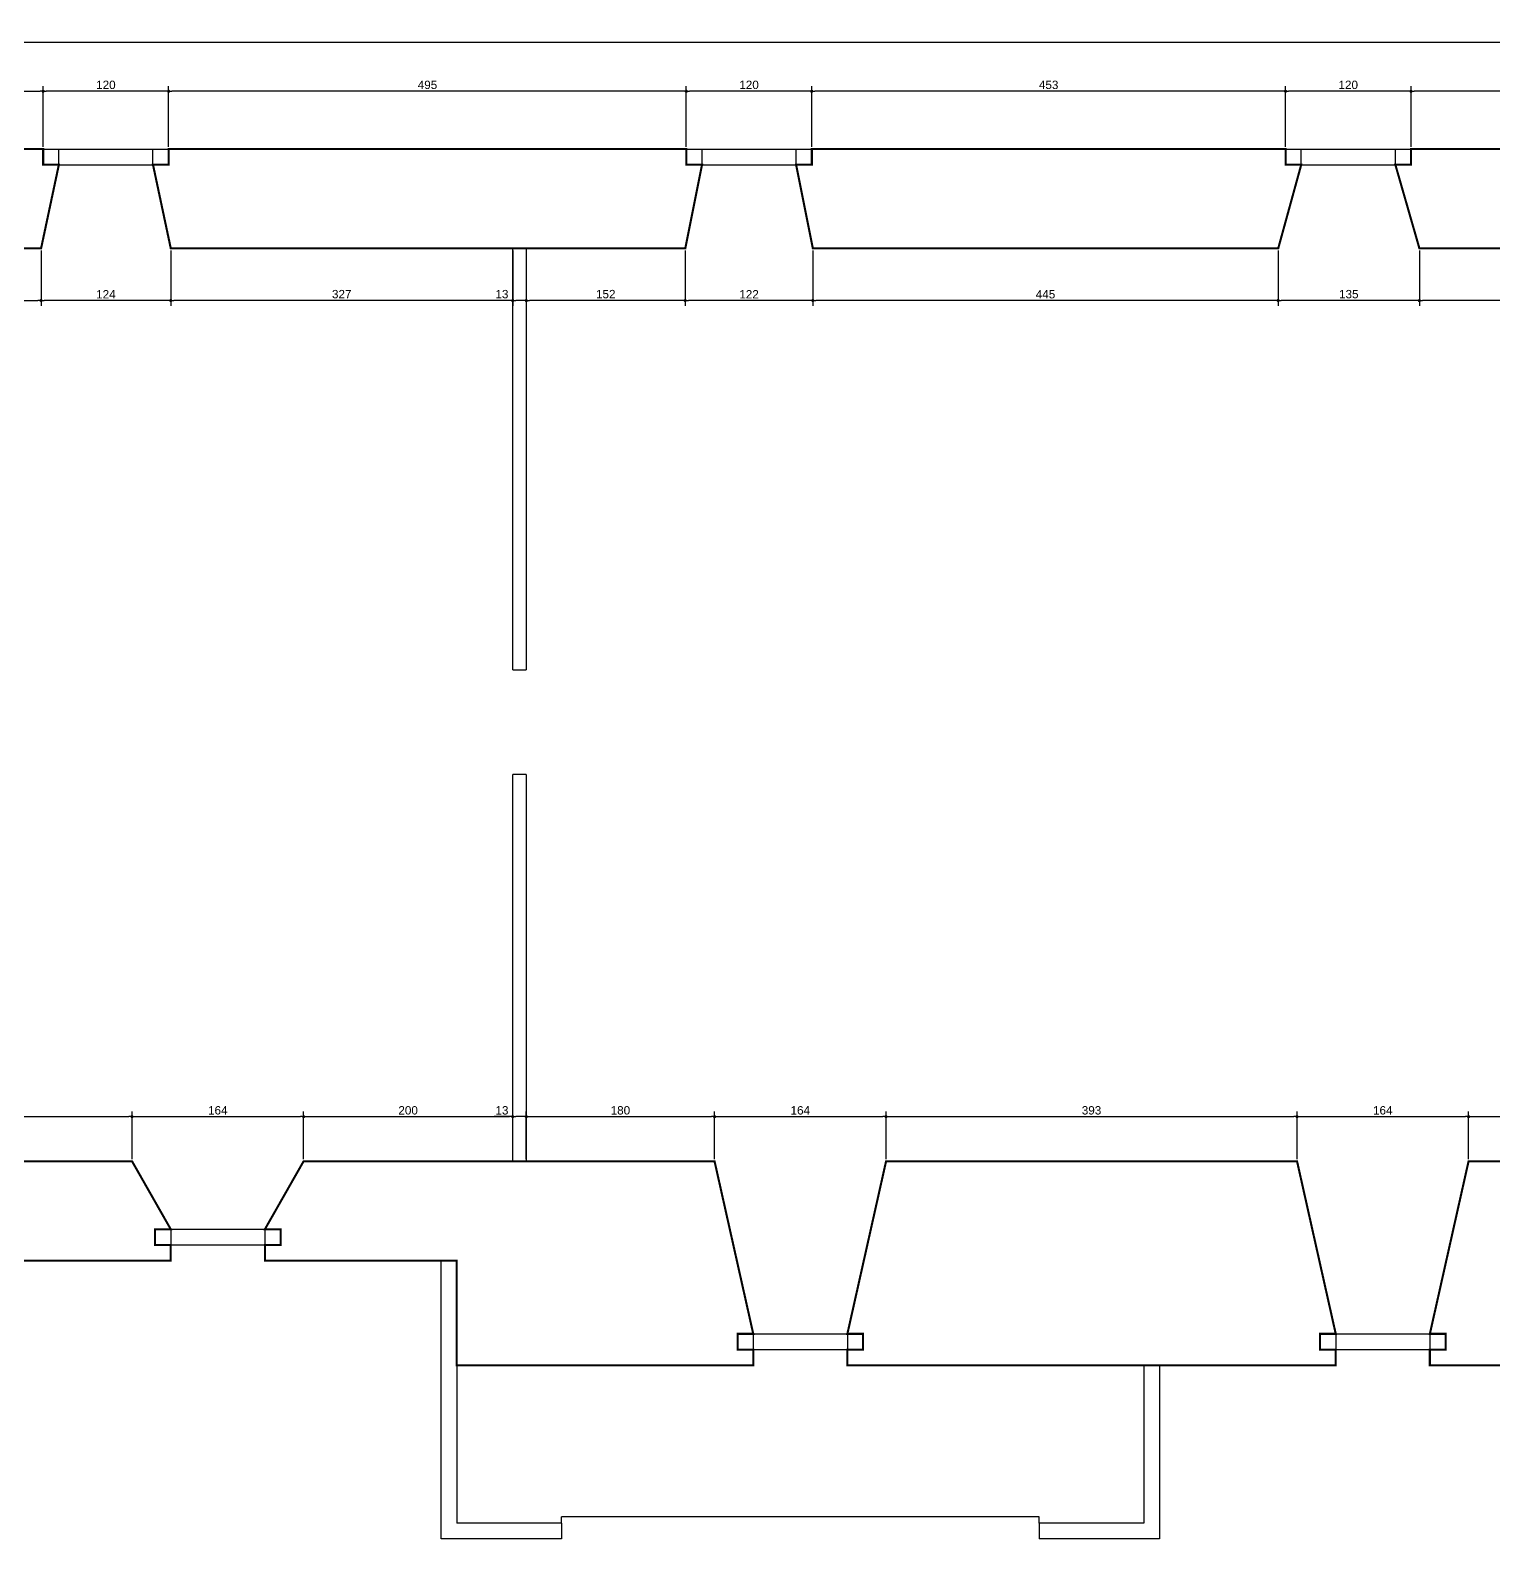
# Model space of a CAD drawing. Extents: x -6493 to 6606, y -1422 to 11651.
# Drawn here: x -4084 to -2684, y 2319 to 3761 of the extents above; entities that cross this region are included whole.
import ezdxf

# ---------------------------------------------------------------- set-up
doc = ezdxf.new("R2010")
doc.units = 0
doc.header["$PDMODE"] = 35
doc.layers.get('0').update_dxf_attribs({"linetype": 'CONTINUOUS'})
doc.layers.get('DEFPOINTS').update_dxf_attribs({"linetype": 'CONTINUOUS'})
for name, color, linetype in [('COTA', 7, 'CONTINUOUS'), ('PAREDE', 7, 'CONTINUOUS'), ('PAREDE_FINA', 7, 'CONTINUOUS')]:
    doc.layers.add(name, color=color, linetype=linetype)
doc.styles.add('TEXTO', font='ARIAL.TTF')
doc.dimstyles.new('COTA', dxfattribs={"dimtxt": 8, "dimasz": 3, "dimexe": 5, "dimexo": 2, "dimgap": 2, "dimtad": 1, "dimdec": 1, "dimdsep": 46, "dimtxsty": 'TEXTO', "dimblk1": 'DOT', "dimblk2": 'DOT', "dimsah": 1, "dimcen": 0, "dimclrd": 256, "dimclre": 256, "dimclrt": 256, "dimadec": 0, "dimazin": 0, "dimtfac": 1, "dimtdec": 4, "dimtmove": 0, "dimatfit": 3, "dimldrblk": 'DOT', "dimfxl": 1, "dimtolj": 1, "dimtzin": 0, "dimarcsym": 0})

# ---------------------------------------------------------------- blocks, each defined once
blk = doc.blocks.new('_DOT')
at = {"color": 0, "linetype": 'ByBlock'}
blk.add_line((-0.5, 0), (-1, 0), dxfattribs=at)
at = {"color": 0, "linetype": 'ByBlock', "const_width": 0.5}
blk.add_lwpolyline([(-0.25, 0, 1), (0.25, 0, 1)], format="xyb", close=True, dxfattribs=at)
blk = doc.blocks.new('*D174')
at = {"layer": 'COTA', "lineweight": -2}
for p, q in [((-2755.5, 3550.8), (-2755.5, 3497.9)), ((-2127.5, 3550.8), (-2127.5, 3497.9)), ((-2130.5, 3502.9), (-2752.5, 3502.9))]:
    blk.add_line(p, q, dxfattribs=at)
at = {"layer": 'DEFPOINTS', "color": 0}
for p in [(-2755.5, 3552.8), (-2127.5, 3552.8), (-2755.5, 3502.9)]:
    blk.add_point(p, dxfattribs=at)
at = {"layer": 'COTA', "lineweight": -2, "xscale": 3, "yscale": 3, "zscale": 3, "rotation": 180}
blk.add_blockref('_DOT', (-2755.5, 3502.9), dxfattribs=at)
at = {"layer": 'COTA', "lineweight": -2, "xscale": 3, "yscale": 3, "zscale": 3}
blk.add_blockref('_DOT', (-2127.5, 3502.9), dxfattribs=at)
at = {"layer": 'COTA', "insert": (-2441.5, 3509), "char_height": 8, "attachment_point": 5, "style": 'TEXTO'}
blk.add_mtext('\\A1;628', dxfattribs=at)
blk = doc.blocks.new('*D175')
at = {"layer": 'COTA', "lineweight": -2}
for p, q in [((-2890.5, 3550.8), (-2890.5, 3497.9)), ((-2755.5, 3550.8), (-2755.5, 3497.9)), ((-2758.5, 3502.9), (-2887.5, 3502.9))]:
    blk.add_line(p, q, dxfattribs=at)
at = {"layer": 'DEFPOINTS', "color": 0}
for p in [(-2890.5, 3552.8), (-2755.5, 3552.8), (-2890.5, 3502.9)]:
    blk.add_point(p, dxfattribs=at)
at = {"layer": 'COTA', "lineweight": -2, "xscale": 3, "yscale": 3, "zscale": 3, "rotation": 180}
blk.add_blockref('_DOT', (-2890.5, 3502.9), dxfattribs=at)
at = {"layer": 'COTA', "lineweight": -2, "xscale": 3, "yscale": 3, "zscale": 3}
blk.add_blockref('_DOT', (-2755.5, 3502.9), dxfattribs=at)
at = {"layer": 'COTA', "insert": (-2823, 3509), "char_height": 8, "attachment_point": 5, "style": 'TEXTO'}
blk.add_mtext('\\A1;135', dxfattribs=at)
blk = doc.blocks.new('*D176')
at = {"layer": 'COTA', "lineweight": -2}
for p, q in [((-2763.5, 3649.8), (-2763.5, 3708)), ((-2120.5, 3649.8), (-2120.5, 3708)), ((-2123.5, 3703), (-2760.5, 3703))]:
    blk.add_line(p, q, dxfattribs=at)
at = {"layer": 'DEFPOINTS', "color": 0}
for p in [(-2763.5, 3703), (-2763.5, 3647.8), (-2120.5, 3647.8)]:
    blk.add_point(p, dxfattribs=at)
at = {"layer": 'COTA', "lineweight": -2, "xscale": 3, "yscale": 3, "zscale": 3, "rotation": 180}
blk.add_blockref('_DOT', (-2763.5, 3703), dxfattribs=at)
at = {"layer": 'COTA', "lineweight": -2, "xscale": 3, "yscale": 3, "zscale": 3}
blk.add_blockref('_DOT', (-2120.5, 3703), dxfattribs=at)
at = {"layer": 'COTA', "insert": (-2442, 3709.1), "char_height": 8, "attachment_point": 5, "style": 'TEXTO'}
blk.add_mtext('\\A1;643', dxfattribs=at)
blk = doc.blocks.new('*D177')
at = {"layer": 'COTA', "lineweight": -2}
for p, q in [((-2883.5, 3649.8), (-2883.5, 3708)), ((-2763.5, 3649.8), (-2763.5, 3708)), ((-2766.5, 3703), (-2880.5, 3703))]:
    blk.add_line(p, q, dxfattribs=at)
at = {"layer": 'DEFPOINTS', "color": 0}
for p in [(-2883.5, 3703), (-2883.5, 3647.8), (-2763.5, 3647.8)]:
    blk.add_point(p, dxfattribs=at)
at = {"layer": 'COTA', "lineweight": -2, "xscale": 3, "yscale": 3, "zscale": 3, "rotation": 180}
blk.add_blockref('_DOT', (-2883.5, 3703), dxfattribs=at)
at = {"layer": 'COTA', "lineweight": -2, "xscale": 3, "yscale": 3, "zscale": 3}
blk.add_blockref('_DOT', (-2763.5, 3703), dxfattribs=at)
at = {"layer": 'COTA', "insert": (-2823.5, 3709.1), "char_height": 8, "attachment_point": 5, "style": 'TEXTO'}
blk.add_mtext('\\A1;120', dxfattribs=at)
blk = doc.blocks.new('*D178')
at = {"layer": 'COTA', "lineweight": -2}
for p, q in [((-3336.5, 3649.8), (-3336.5, 3708)), ((-2883.5, 3649.8), (-2883.5, 3708)), ((-2886.5, 3703), (-3333.5, 3703))]:
    blk.add_line(p, q, dxfattribs=at)
at = {"layer": 'DEFPOINTS', "color": 0}
for p in [(-3336.5, 3703), (-3336.5, 3647.8), (-2883.5, 3647.8)]:
    blk.add_point(p, dxfattribs=at)
at = {"layer": 'COTA', "lineweight": -2, "xscale": 3, "yscale": 3, "zscale": 3, "rotation": 180}
blk.add_blockref('_DOT', (-3336.5, 3703), dxfattribs=at)
at = {"layer": 'COTA', "lineweight": -2, "xscale": 3, "yscale": 3, "zscale": 3}
blk.add_blockref('_DOT', (-2883.5, 3703), dxfattribs=at)
at = {"layer": 'COTA', "insert": (-3110, 3709.1), "char_height": 8, "attachment_point": 5, "style": 'TEXTO'}
blk.add_mtext('\\A1;453', dxfattribs=at)
blk = doc.blocks.new('*D179')
at = {"layer": 'COTA', "lineweight": -2}
for p, q in [((-3335.5, 3550.8), (-3335.5, 3497.9)), ((-2890.5, 3550.8), (-2890.5, 3497.9)), ((-2893.5, 3502.9), (-3332.5, 3502.9))]:
    blk.add_line(p, q, dxfattribs=at)
at = {"layer": 'DEFPOINTS', "color": 0}
for p in [(-3335.5, 3552.8), (-2890.5, 3552.8), (-3335.5, 3502.9)]:
    blk.add_point(p, dxfattribs=at)
at = {"layer": 'COTA', "lineweight": -2, "xscale": 3, "yscale": 3, "zscale": 3, "rotation": 180}
blk.add_blockref('_DOT', (-3335.5, 3502.9), dxfattribs=at)
at = {"layer": 'COTA', "lineweight": -2, "xscale": 3, "yscale": 3, "zscale": 3}
blk.add_blockref('_DOT', (-2890.5, 3502.9), dxfattribs=at)
at = {"layer": 'COTA', "insert": (-3113, 3508.9), "char_height": 8, "attachment_point": 5, "style": 'TEXTO'}
blk.add_mtext('\\A1;445', dxfattribs=at)
blk = doc.blocks.new('*D180')
at = {"layer": 'COTA', "lineweight": -2}
for p, q in [((-3456.5, 3649.8), (-3456.5, 3708)), ((-3336.5, 3649.8), (-3336.5, 3708)), ((-3339.5, 3703), (-3453.5, 3703))]:
    blk.add_line(p, q, dxfattribs=at)
at = {"layer": 'DEFPOINTS', "color": 0}
for p in [(-3456.5, 3703), (-3456.5, 3647.8), (-3336.5, 3647.8)]:
    blk.add_point(p, dxfattribs=at)
at = {"layer": 'COTA', "lineweight": -2, "xscale": 3, "yscale": 3, "zscale": 3, "rotation": 180}
blk.add_blockref('_DOT', (-3456.5, 3703), dxfattribs=at)
at = {"layer": 'COTA', "lineweight": -2, "xscale": 3, "yscale": 3, "zscale": 3}
blk.add_blockref('_DOT', (-3336.5, 3703), dxfattribs=at)
at = {"layer": 'COTA', "insert": (-3396.5, 3709.1), "char_height": 8, "attachment_point": 5, "style": 'TEXTO'}
blk.add_mtext('\\A1;120', dxfattribs=at)
blk = doc.blocks.new('*D181')
at = {"layer": 'COTA', "lineweight": -2}
for p, q in [((-3457.5, 3550.8), (-3457.5, 3497.9)), ((-3335.5, 3550.8), (-3335.5, 3497.9)), ((-3338.5, 3502.9), (-3454.5, 3502.9))]:
    blk.add_line(p, q, dxfattribs=at)
at = {"layer": 'DEFPOINTS', "color": 0}
for p in [(-3457.5, 3552.8), (-3335.5, 3552.8), (-3457.5, 3502.9)]:
    blk.add_point(p, dxfattribs=at)
at = {"layer": 'COTA', "lineweight": -2, "xscale": 3, "yscale": 3, "zscale": 3, "rotation": 180}
blk.add_blockref('_DOT', (-3457.5, 3502.9), dxfattribs=at)
at = {"layer": 'COTA', "lineweight": -2, "xscale": 3, "yscale": 3, "zscale": 3}
blk.add_blockref('_DOT', (-3335.5, 3502.9), dxfattribs=at)
at = {"layer": 'COTA', "insert": (-3396.5, 3508.9), "char_height": 8, "attachment_point": 5, "style": 'TEXTO'}
blk.add_mtext('\\A1;122', dxfattribs=at)
blk = doc.blocks.new('*D182')
at = {"layer": 'COTA', "lineweight": -2}
for p, q in [((-3609.5, 3550.8), (-3609.5, 3497.9)), ((-3457.5, 3550.8), (-3457.5, 3497.9)), ((-3460.5, 3502.9), (-3606.5, 3502.9))]:
    blk.add_line(p, q, dxfattribs=at)
at = {"layer": 'DEFPOINTS', "color": 0}
for p in [(-3609.5, 3552.8), (-3457.5, 3552.8), (-3609.5, 3502.9)]:
    blk.add_point(p, dxfattribs=at)
at = {"layer": 'COTA', "lineweight": -2, "xscale": 3, "yscale": 3, "zscale": 3, "rotation": 180}
blk.add_blockref('_DOT', (-3609.5, 3502.9), dxfattribs=at)
at = {"layer": 'COTA', "lineweight": -2, "xscale": 3, "yscale": 3, "zscale": 3}
blk.add_blockref('_DOT', (-3457.5, 3502.9), dxfattribs=at)
at = {"layer": 'COTA', "insert": (-3533.5, 3509), "char_height": 8, "attachment_point": 5, "style": 'TEXTO'}
blk.add_mtext('\\A1;152', dxfattribs=at)
blk = doc.blocks.new('*D188')
at = {"layer": 'COTA', "lineweight": -2}
for p, q in [((-4523.5, 3649.8), (-4523.5, 3708)), ((-4071.5, 3649.8), (-4071.5, 3708)), ((-4520.5, 3703), (-4074.5, 3703))]:
    blk.add_line(p, q, dxfattribs=at)
at = {"layer": 'DEFPOINTS', "color": 0}
for p in [(-4071.5, 3703), (-4523.5, 3647.8), (-4071.5, 3647.8)]:
    blk.add_point(p, dxfattribs=at)
at = {"layer": 'COTA', "lineweight": -2, "xscale": 3, "yscale": 3, "zscale": 3, "rotation": 180}
blk.add_blockref('_DOT', (-4523.5, 3703), dxfattribs=at)
at = {"layer": 'COTA', "lineweight": -2, "xscale": 3, "yscale": 3, "zscale": 3}
blk.add_blockref('_DOT', (-4071.5, 3703), dxfattribs=at)
at = {"layer": 'COTA', "insert": (-4297.5, 3709.1), "char_height": 8, "attachment_point": 5, "style": 'TEXTO'}
blk.add_mtext('\\A1;452', dxfattribs=at)
blk = doc.blocks.new('*D189')
at = {"layer": 'COTA', "lineweight": -2}
for p, q in [((-4508.5, 3550.8), (-4508.5, 3497.9)), ((-4073.5, 3550.8), (-4073.5, 3497.9)), ((-4505.5, 3502.9), (-4076.5, 3502.9))]:
    blk.add_line(p, q, dxfattribs=at)
at = {"layer": 'DEFPOINTS', "color": 0}
for p in [(-4508.5, 3552.8), (-4073.5, 3552.8), (-4073.5, 3502.9)]:
    blk.add_point(p, dxfattribs=at)
at = {"layer": 'COTA', "lineweight": -2, "xscale": 3, "yscale": 3, "zscale": 3, "rotation": 180}
blk.add_blockref('_DOT', (-4508.5, 3502.9), dxfattribs=at)
at = {"layer": 'COTA', "lineweight": -2, "xscale": 3, "yscale": 3, "zscale": 3}
blk.add_blockref('_DOT', (-4073.5, 3502.9), dxfattribs=at)
at = {"layer": 'COTA', "insert": (-4291, 3509), "char_height": 8, "attachment_point": 5, "style": 'TEXTO'}
blk.add_mtext('\\A1;435', dxfattribs=at)
blk = doc.blocks.new('*D190')
at = {"layer": 'COTA', "lineweight": -2}
for p, q in [((-4073.5, 3550.8), (-4073.5, 3497.9)), ((-3949.5, 3550.8), (-3949.5, 3497.9)), ((-3952.5, 3502.9), (-4070.5, 3502.9))]:
    blk.add_line(p, q, dxfattribs=at)
at = {"layer": 'DEFPOINTS', "color": 0}
for p in [(-4073.5, 3552.8), (-3949.5, 3552.8), (-4073.5, 3502.9)]:
    blk.add_point(p, dxfattribs=at)
at = {"layer": 'COTA', "lineweight": -2, "xscale": 3, "yscale": 3, "zscale": 3, "rotation": 180}
blk.add_blockref('_DOT', (-4073.5, 3502.9), dxfattribs=at)
at = {"layer": 'COTA', "lineweight": -2, "xscale": 3, "yscale": 3, "zscale": 3}
blk.add_blockref('_DOT', (-3949.5, 3502.9), dxfattribs=at)
at = {"layer": 'COTA', "insert": (-4011.5, 3508.9), "char_height": 8, "attachment_point": 5, "style": 'TEXTO'}
blk.add_mtext('\\A1;124', dxfattribs=at)
blk = doc.blocks.new('*D191')
at = {"layer": 'COTA', "lineweight": -2}
for p, q in [((-3622.5, 3550.8), (-3622.5, 3497.9)), ((-3609.5, 3550.8), (-3609.5, 3497.9)), ((-3622.5, 3502.9), (-3640.2, 3502.9)), ((-3612.5, 3502.9), (-3619.5, 3502.9))]:
    blk.add_line(p, q, dxfattribs=at)
at = {"layer": 'DEFPOINTS', "color": 0}
for p in [(-3622.5, 3552.8), (-3609.5, 3552.8), (-3622.5, 3502.9)]:
    blk.add_point(p, dxfattribs=at)
at = {"layer": 'COTA', "lineweight": -2, "xscale": 3, "yscale": 3, "zscale": 3, "rotation": 180}
blk.add_blockref('_DOT', (-3622.5, 3502.9), dxfattribs=at)
at = {"layer": 'COTA', "lineweight": -2, "xscale": 3, "yscale": 3, "zscale": 3}
blk.add_blockref('_DOT', (-3609.5, 3502.9), dxfattribs=at)
at = {"layer": 'COTA', "insert": (-3632.8, 3509), "char_height": 8, "attachment_point": 5, "style": 'TEXTO'}
blk.add_mtext('\\A1;13', dxfattribs=at)
blk = doc.blocks.new('*D192')
at = {"layer": 'COTA', "lineweight": -2}
for p, q in [((-3949.5, 3550.8), (-3949.5, 3497.9)), ((-3622.5, 3550.8), (-3622.5, 3497.9)), ((-3625.5, 3502.9), (-3946.5, 3502.9))]:
    blk.add_line(p, q, dxfattribs=at)
at = {"layer": 'DEFPOINTS', "color": 0}
for p in [(-3949.5, 3552.8), (-3622.5, 3552.8), (-3949.5, 3502.9)]:
    blk.add_point(p, dxfattribs=at)
at = {"layer": 'COTA', "lineweight": -2, "xscale": 3, "yscale": 3, "zscale": 3, "rotation": 180}
blk.add_blockref('_DOT', (-3949.5, 3502.9), dxfattribs=at)
at = {"layer": 'COTA', "lineweight": -2, "xscale": 3, "yscale": 3, "zscale": 3}
blk.add_blockref('_DOT', (-3622.5, 3502.9), dxfattribs=at)
at = {"layer": 'COTA', "insert": (-3786, 3509), "char_height": 8, "attachment_point": 5, "style": 'TEXTO'}
blk.add_mtext('\\A1;327', dxfattribs=at)
blk = doc.blocks.new('*D193')
at = {"layer": 'COTA', "lineweight": -2}
for p, q in [((-3951.5, 3649.8), (-3951.5, 3708)), ((-3456.5, 3649.8), (-3456.5, 3708)), ((-3459.5, 3703), (-3948.5, 3703))]:
    blk.add_line(p, q, dxfattribs=at)
at = {"layer": 'DEFPOINTS', "color": 0}
for p in [(-3951.5, 3703), (-3951.5, 3647.8), (-3456.5, 3647.8)]:
    blk.add_point(p, dxfattribs=at)
at = {"layer": 'COTA', "lineweight": -2, "xscale": 3, "yscale": 3, "zscale": 3, "rotation": 180}
blk.add_blockref('_DOT', (-3951.5, 3703), dxfattribs=at)
at = {"layer": 'COTA', "lineweight": -2, "xscale": 3, "yscale": 3, "zscale": 3}
blk.add_blockref('_DOT', (-3456.5, 3703), dxfattribs=at)
at = {"layer": 'COTA', "insert": (-3704, 3709.1), "char_height": 8, "attachment_point": 5, "style": 'TEXTO'}
blk.add_mtext('\\A1;495', dxfattribs=at)
blk = doc.blocks.new('*D194')
at = {"layer": 'COTA', "lineweight": -2}
for p, q in [((-4071.5, 3649.8), (-4071.5, 3708)), ((-3951.5, 3649.8), (-3951.5, 3708)), ((-3954.5, 3703), (-4068.5, 3703))]:
    blk.add_line(p, q, dxfattribs=at)
at = {"layer": 'DEFPOINTS', "color": 0}
for p in [(-4071.5, 3703), (-4071.5, 3647.8), (-3951.5, 3647.8)]:
    blk.add_point(p, dxfattribs=at)
at = {"layer": 'COTA', "lineweight": -2, "xscale": 3, "yscale": 3, "zscale": 3, "rotation": 180}
blk.add_blockref('_DOT', (-4071.5, 3703), dxfattribs=at)
at = {"layer": 'COTA', "lineweight": -2, "xscale": 3, "yscale": 3, "zscale": 3}
blk.add_blockref('_DOT', (-3951.5, 3703), dxfattribs=at)
at = {"layer": 'COTA', "insert": (-4011.5, 3709.1), "char_height": 8, "attachment_point": 5, "style": 'TEXTO'}
blk.add_mtext('\\A1;120', dxfattribs=at)
blk = doc.blocks.new('*D197')
at = {"layer": 'COTA', "lineweight": -2}
for p, q in [((-4379.5, 2681.8), (-4379.5, 2727.5)), ((-3986.5, 2681.8), (-3986.5, 2727.5)), ((-4376.5, 2722.5), (-3989.5, 2722.5))]:
    blk.add_line(p, q, dxfattribs=at)
at = {"layer": 'DEFPOINTS', "color": 0}
for p in [(-3986.5, 2722.5), (-4379.5, 2679.8), (-3986.5, 2679.8)]:
    blk.add_point(p, dxfattribs=at)
at = {"layer": 'COTA', "lineweight": -2, "xscale": 3, "yscale": 3, "zscale": 3, "rotation": 180}
blk.add_blockref('_DOT', (-4379.5, 2722.5), dxfattribs=at)
at = {"layer": 'COTA', "lineweight": -2, "xscale": 3, "yscale": 3, "zscale": 3}
blk.add_blockref('_DOT', (-3986.5, 2722.5), dxfattribs=at)
at = {"layer": 'COTA', "insert": (-4183, 2728.5), "char_height": 8, "attachment_point": 5, "style": 'TEXTO'}
blk.add_mtext('\\A1;393', dxfattribs=at)
blk = doc.blocks.new('*D198')
at = {"layer": 'COTA', "lineweight": -2}
for p, q in [((-3986.5, 2681.8), (-3986.5, 2727.5)), ((-3822.5, 2681.8), (-3822.5, 2727.5)), ((-3983.5, 2722.5), (-3825.5, 2722.5))]:
    blk.add_line(p, q, dxfattribs=at)
at = {"layer": 'DEFPOINTS', "color": 0}
for p in [(-3822.5, 2722.5), (-3986.5, 2679.8), (-3822.5, 2679.8)]:
    blk.add_point(p, dxfattribs=at)
at = {"layer": 'COTA', "lineweight": -2, "xscale": 3, "yscale": 3, "zscale": 3, "rotation": 180}
blk.add_blockref('_DOT', (-3986.5, 2722.5), dxfattribs=at)
at = {"layer": 'COTA', "lineweight": -2, "xscale": 3, "yscale": 3, "zscale": 3}
blk.add_blockref('_DOT', (-3822.5, 2722.5), dxfattribs=at)
at = {"layer": 'COTA', "insert": (-3904.5, 2728.5), "char_height": 8, "attachment_point": 5, "style": 'TEXTO'}
blk.add_mtext('\\A1;164', dxfattribs=at)
blk = doc.blocks.new('*D199')
at = {"layer": 'COTA', "lineweight": -2}
for p, q in [((-3822.5, 2681.8), (-3822.5, 2727.5)), ((-3622.5, 2681.8), (-3622.5, 2727.5)), ((-3819.5, 2722.5), (-3625.5, 2722.5))]:
    blk.add_line(p, q, dxfattribs=at)
at = {"layer": 'DEFPOINTS', "color": 0}
for p in [(-3622.5, 2722.5), (-3822.5, 2679.8), (-3622.5, 2679.8)]:
    blk.add_point(p, dxfattribs=at)
at = {"layer": 'COTA', "lineweight": -2, "xscale": 3, "yscale": 3, "zscale": 3, "rotation": 180}
blk.add_blockref('_DOT', (-3822.5, 2722.5), dxfattribs=at)
at = {"layer": 'COTA', "lineweight": -2, "xscale": 3, "yscale": 3, "zscale": 3}
blk.add_blockref('_DOT', (-3622.5, 2722.5), dxfattribs=at)
at = {"layer": 'COTA', "insert": (-3722.5, 2728.5), "char_height": 8, "attachment_point": 5, "style": 'TEXTO'}
blk.add_mtext('\\A1;200', dxfattribs=at)
blk = doc.blocks.new('*D200')
at = {"layer": 'COTA', "lineweight": -2}
for p, q in [((-3622.5, 2681.8), (-3622.5, 2727.5)), ((-3609.5, 2681.8), (-3609.5, 2727.5)), ((-3622.5, 2722.5), (-3640.2, 2722.5)), ((-3612.5, 2722.5), (-3619.5, 2722.5))]:
    blk.add_line(p, q, dxfattribs=at)
at = {"layer": 'DEFPOINTS', "color": 0}
for p in [(-3622.5, 2722.5), (-3622.5, 2679.8), (-3609.5, 2679.8)]:
    blk.add_point(p, dxfattribs=at)
at = {"layer": 'COTA', "lineweight": -2, "xscale": 3, "yscale": 3, "zscale": 3, "rotation": 180}
blk.add_blockref('_DOT', (-3622.5, 2722.5), dxfattribs=at)
at = {"layer": 'COTA', "lineweight": -2, "xscale": 3, "yscale": 3, "zscale": 3}
blk.add_blockref('_DOT', (-3609.5, 2722.5), dxfattribs=at)
at = {"layer": 'COTA', "insert": (-3632.8, 2728.5), "char_height": 8, "attachment_point": 5, "style": 'TEXTO'}
blk.add_mtext('\\A1;13', dxfattribs=at)
blk = doc.blocks.new('*D201')
at = {"layer": 'COTA', "lineweight": -2}
for p, q in [((-3609.5, 2683.8), (-3609.5, 2727.5)), ((-3429.5, 2681.8), (-3429.5, 2727.5)), ((-3606.5, 2722.5), (-3432.5, 2722.5))]:
    blk.add_line(p, q, dxfattribs=at)
at = {"layer": 'DEFPOINTS', "color": 0}
for p in [(-3429.5, 2722.5), (-3609.5, 2681.8), (-3429.5, 2679.8)]:
    blk.add_point(p, dxfattribs=at)
at = {"layer": 'COTA', "lineweight": -2, "xscale": 3, "yscale": 3, "zscale": 3, "rotation": 180}
blk.add_blockref('_DOT', (-3609.5, 2722.5), dxfattribs=at)
at = {"layer": 'COTA', "lineweight": -2, "xscale": 3, "yscale": 3, "zscale": 3}
blk.add_blockref('_DOT', (-3429.5, 2722.5), dxfattribs=at)
at = {"layer": 'COTA', "insert": (-3519.5, 2728.5), "char_height": 8, "attachment_point": 5, "style": 'TEXTO'}
blk.add_mtext('\\A1;180', dxfattribs=at)
blk = doc.blocks.new('*D202')
at = {"layer": 'COTA', "lineweight": -2}
for p, q in [((-3429.5, 2681.8), (-3429.5, 2727.5)), ((-3265.5, 2681.8), (-3265.5, 2727.5)), ((-3426.5, 2722.5), (-3268.5, 2722.5))]:
    blk.add_line(p, q, dxfattribs=at)
at = {"layer": 'DEFPOINTS', "color": 0}
for p in [(-3265.5, 2722.5), (-3429.5, 2679.8), (-3265.5, 2679.8)]:
    blk.add_point(p, dxfattribs=at)
at = {"layer": 'COTA', "lineweight": -2, "xscale": 3, "yscale": 3, "zscale": 3, "rotation": 180}
blk.add_blockref('_DOT', (-3429.5, 2722.5), dxfattribs=at)
at = {"layer": 'COTA', "lineweight": -2, "xscale": 3, "yscale": 3, "zscale": 3}
blk.add_blockref('_DOT', (-3265.5, 2722.5), dxfattribs=at)
at = {"layer": 'COTA', "insert": (-3347.5, 2728.5), "char_height": 8, "attachment_point": 5, "style": 'TEXTO'}
blk.add_mtext('\\A1;164', dxfattribs=at)
blk = doc.blocks.new('*D203')
at = {"layer": 'COTA', "lineweight": -2}
for p, q in [((-3265.5, 2681.8), (-3265.5, 2727.5)), ((-2872.5, 2681.8), (-2872.5, 2727.5)), ((-3262.5, 2722.5), (-2875.5, 2722.5))]:
    blk.add_line(p, q, dxfattribs=at)
at = {"layer": 'DEFPOINTS', "color": 0}
for p in [(-2872.5, 2722.5), (-3265.5, 2679.8), (-2872.5, 2679.8)]:
    blk.add_point(p, dxfattribs=at)
at = {"layer": 'COTA', "lineweight": -2, "xscale": 3, "yscale": 3, "zscale": 3, "rotation": 180}
blk.add_blockref('_DOT', (-3265.5, 2722.5), dxfattribs=at)
at = {"layer": 'COTA', "lineweight": -2, "xscale": 3, "yscale": 3, "zscale": 3}
blk.add_blockref('_DOT', (-2872.5, 2722.5), dxfattribs=at)
at = {"layer": 'COTA', "insert": (-3069, 2728.5), "char_height": 8, "attachment_point": 5, "style": 'TEXTO'}
blk.add_mtext('\\A1;393', dxfattribs=at)
blk = doc.blocks.new('*D204')
at = {"layer": 'COTA', "lineweight": -2}
for p, q in [((-2872.5, 2681.8), (-2872.5, 2727.5)), ((-2708.5, 2681.8), (-2708.5, 2727.5)), ((-2869.5, 2722.5), (-2711.5, 2722.5))]:
    blk.add_line(p, q, dxfattribs=at)
at = {"layer": 'DEFPOINTS', "color": 0}
for p in [(-2708.5, 2722.5), (-2872.5, 2679.8), (-2708.5, 2679.8)]:
    blk.add_point(p, dxfattribs=at)
at = {"layer": 'COTA', "lineweight": -2, "xscale": 3, "yscale": 3, "zscale": 3, "rotation": 180}
blk.add_blockref('_DOT', (-2872.5, 2722.5), dxfattribs=at)
at = {"layer": 'COTA', "lineweight": -2, "xscale": 3, "yscale": 3, "zscale": 3}
blk.add_blockref('_DOT', (-2708.5, 2722.5), dxfattribs=at)
at = {"layer": 'COTA', "insert": (-2790.5, 2728.5), "char_height": 8, "attachment_point": 5, "style": 'TEXTO'}
blk.add_mtext('\\A1;164', dxfattribs=at)
blk = doc.blocks.new('*D205')
at = {"layer": 'COTA', "lineweight": -2}
for p, q in [((-2708.5, 2681.8), (-2708.5, 2727.5)), ((-2315.5, 2681.8), (-2315.5, 2727.5)), ((-2705.5, 2722.5), (-2318.5, 2722.5))]:
    blk.add_line(p, q, dxfattribs=at)
at = {"layer": 'DEFPOINTS', "color": 0}
for p in [(-2315.5, 2722.5), (-2708.5, 2679.8), (-2315.5, 2679.8)]:
    blk.add_point(p, dxfattribs=at)
at = {"layer": 'COTA', "lineweight": -2, "xscale": 3, "yscale": 3, "zscale": 3, "rotation": 180}
blk.add_blockref('_DOT', (-2708.5, 2722.5), dxfattribs=at)
at = {"layer": 'COTA', "lineweight": -2, "xscale": 3, "yscale": 3, "zscale": 3}
blk.add_blockref('_DOT', (-2315.5, 2722.5), dxfattribs=at)
at = {"layer": 'COTA', "insert": (-2512, 2728.5), "char_height": 8, "attachment_point": 5, "style": 'TEXTO'}
blk.add_mtext('\\A1;393', dxfattribs=at)
blk = doc.blocks.new('*D222')
at = {"layer": 'COTA', "lineweight": -2}
for p, q in [((-5904, 3655.8), (-5904, 3755.1)), ((880, 3655.8), (880, 3755.1)), ((-5901, 3750.1), (877, 3750.1))]:
    blk.add_line(p, q, dxfattribs=at)
at = {"layer": 'DEFPOINTS', "color": 0}
for p in [(880, 3750.1), (-5904, 3653.8), (880, 3653.8)]:
    blk.add_point(p, dxfattribs=at)
at = {"layer": 'COTA', "lineweight": -2, "xscale": 3, "yscale": 3, "zscale": 3, "rotation": 180}
blk.add_blockref('_DOT', (-5904, 3750.1), dxfattribs=at)
at = {"layer": 'COTA', "lineweight": -2, "xscale": 3, "yscale": 3, "zscale": 3}
blk.add_blockref('_DOT', (880, 3750.1), dxfattribs=at)
at = {"layer": 'COTA', "insert": (-2512, 3756.2), "char_height": 8, "attachment_point": 5, "style": 'TEXTO'}
blk.add_mtext('\\A1;6784', dxfattribs=at)

msp = doc.modelspace()

# ---------------------------------------------------------------- linework, layer by layer
at = {"layer": 'PAREDE', "const_width": 2}
for points in [[(-4508.47, 3552.81), (-4073.47, 3552.81), (-4056.47, 3632.81), (-4071.47, 3632.81), (-4071.47, 3647.81), (-4523.47, 3647.81), (-4523.47, 3632.81), (-4538.47, 3632.81)], [(-3949.47, 3552.81), (-3457.47, 3552.81), (-3441.47, 3632.81), (-3456.47, 3632.81), (-3456.47, 3647.81), (-3951.47, 3647.81), (-3951.47, 3632.81), (-3966.47, 3632.81)], [(-3335.47, 3552.81), (-2890.47, 3552.81), (-2868.47, 3632.81), (-2883.47, 3632.81), (-2883.47, 3647.81), (-3336.47, 3647.81), (-3336.47, 3632.81), (-3351.47, 3632.81)], [(-2755.47, 3552.81), (-2127.47, 3552.81), (-2105.47, 3632.81), (-2120.47, 3632.81), (-2120.47, 3647.81), (-2763.47, 3647.81), (-2763.47, 3632.81), (-2778.47, 3632.81)], [(-3986.47, 2679.81), (-4379.47, 2679.81), (-4416.47, 2614.81), (-4401.47, 2614.81), (-4401.47, 2599.81), (-4416.47, 2599.81), (-4416.47, 2584.81), (-3949.47, 2584.81), (-3949.47, 2599.81), (-3964.47, 2599.81), (-3964.47, 2614.81), (-3949.47, 2614.81)], [(-3675.97, 2584.81), (-3675.97, 2484.81), (-3392.47, 2484.81), (-3392.47, 2499.81), (-3407.47, 2499.81), (-3407.47, 2514.81), (-3392.47, 2514.81), (-3429.47, 2679.81), (-3675.97, 2679.81), (-3822.47, 2679.81), (-3859.47, 2614.81), (-3844.47, 2614.81), (-3844.47, 2599.81), (-3859.47, 2599.81), (-3859.47, 2584.81)], [(-2872.47, 2679.81), (-2835.47, 2514.81), (-2850.47, 2514.81), (-2850.47, 2499.81), (-2835.47, 2499.81), (-2835.47, 2484.81), (-3302.47, 2484.81), (-3302.47, 2499.81), (-3287.47, 2499.81), (-3287.47, 2514.81), (-3302.47, 2514.81), (-3265.47, 2679.81)], [(-2278.47, 2484.81), (-2511.97, 2484.81), (-2745.47, 2484.81), (-2745.47, 2499.81), (-2730.47, 2499.81), (-2730.47, 2514.81), (-2745.47, 2514.81), (-2708.47, 2679.81), (-2511.97, 2679.81), (-2315.47, 2679.81), (-2278.47, 2514.81), (-2293.47, 2514.81), (-2293.47, 2499.81), (-2278.47, 2499.81)]]:
    msp.add_lwpolyline(points, close=True, dxfattribs=at)
at = {"layer": 'PAREDE_FINA'}
for points in [[(-4071.47, 3647.81), (-3951.47, 3647.81)], [(-4056.47, 3632.81), (-4056.47, 3647.81)], [(-3966.47, 3632.81), (-3966.47, 3647.81)], [(-3456.47, 3647.81), (-3336.47, 3647.81)], [(-3441.47, 3632.81), (-3441.47, 3647.81)], [(-3351.47, 3632.81), (-3351.47, 3647.81)], [(-2883.47, 3647.81), (-2763.47, 3647.81)], [(-2868.47, 3632.81), (-2868.47, 3647.81)], [(-2778.47, 3632.81), (-2778.47, 3647.81)], [(-4056.47, 3632.81), (-3966.47, 3632.81)], [(-3441.47, 3632.81), (-3351.47, 3632.81)], [(-2868.47, 3632.81), (-2778.47, 3632.81)], [(-3622.47, 3149.81), (-3622.47, 3552.81)], [(-3609.47, 3552.81), (-3609.47, 3149.81)], [(-3622.47, 3149.81), (-3609.47, 3149.81)], [(-3622.47, 2679.81), (-3622.47, 3049.81)], [(-3609.47, 3049.81), (-3622.47, 3049.81)], [(-3609.47, 3049.81), (-3609.47, 2679.81)], [(-3949.47, 2614.81), (-3859.47, 2614.81)], [(-3949.47, 2614.81), (-3949.47, 2599.81)], [(-3859.47, 2614.81), (-3859.47, 2599.81)], [(-3949.47, 2599.81), (-3859.47, 2599.81)], [(-3575.97, 2318.81), (-3690.97, 2318.81), (-3690.97, 2584.81)], [(-3392.47, 2514.81), (-3392.47, 2499.81)], [(-3392.47, 2514.81), (-3302.47, 2514.81)], [(-3302.47, 2514.81), (-3302.47, 2499.81)], [(-2835.47, 2514.81), (-2745.47, 2514.81)], [(-2835.47, 2514.81), (-2835.47, 2499.81)], [(-2745.47, 2514.81), (-2745.47, 2499.81)], [(-3392.47, 2499.81), (-3302.47, 2499.81)], [(-2835.47, 2499.81), (-2745.47, 2499.81)], [(-3675.97, 2484.81), (-3675.97, 2333.81)], [(-3018.97, 2484.81), (-3018.97, 2333.81)], [(-3003.97, 2484.81), (-3003.97, 2318.81)], [(-3118.97, 2339.81), (-3575.97, 2339.81)], [(-3575.97, 2333.81), (-3575.97, 2339.81)], [(-3118.97, 2333.81), (-3118.97, 2339.81)], [(-3575.97, 2333.81), (-3675.97, 2333.81)], [(-3575.97, 2333.81), (-3575.97, 2318.81)], [(-3018.97, 2333.81), (-3118.97, 2333.81)], [(-3118.97, 2333.81), (-3118.97, 2318.81)], [(-3003.97, 2318.81), (-3118.97, 2318.81)]]:
    msp.add_lwpolyline(points, dxfattribs=at)

# ---------------------------------------------------------------- dimensions: what is measured, and where the dimension line sits
at = {"layer": 'COTA'}
for base, p1, p2, picture, middle in [((880.03, 3750.11), (-5903.97, 3653.81), (880.03, 3653.81), '*D222', (-2511.97, 3756.19)), ((-4071.47, 3703.01), (-4523.47, 3647.81), (-4071.47, 3647.81), '*D188', (-4297.47, 3709.09)), ((-4071.47, 3703.01), (-3951.47, 3647.81), (-4071.47, 3647.81), '*D194', (-4011.47, 3709.09)), ((-3951.47, 3703.01), (-3456.47, 3647.81), (-3951.47, 3647.81), '*D193', (-3703.97, 3709.09)), ((-3456.47, 3703.01), (-3336.47, 3647.81), (-3456.47, 3647.81), '*D180', (-3396.47, 3709.09)), ((-3336.47, 3703.01), (-2883.47, 3647.81), (-3336.47, 3647.81), '*D178', (-3109.97, 3709.1)), ((-2883.47, 3703.01), (-2763.47, 3647.81), (-2883.47, 3647.81), '*D177', (-2823.47, 3709.09)), ((-2763.47, 3703.01), (-2120.47, 3647.81), (-2763.47, 3647.81), '*D176', (-2441.97, 3709.1)), ((-4073.47, 3502.88), (-4508.47, 3552.81), (-4073.47, 3552.81), '*D189', (-4290.97, 3508.96)), ((-4073.47, 3502.88), (-3949.47, 3552.81), (-4073.47, 3552.81), '*D190', (-4011.47, 3508.89)), ((-3949.47, 3502.88), (-3622.47, 3552.81), (-3949.47, 3552.81), '*D192', (-3785.97, 3508.96)), ((-3622.47, 3502.88), (-3609.47, 3552.81), (-3622.47, 3552.81), '*D191', (-3632.82, 3508.96)), ((-3609.47, 3502.88), (-3457.47, 3552.81), (-3609.47, 3552.81), '*D182', (-3533.47, 3508.96)), ((-3457.47, 3502.88), (-3335.47, 3552.81), (-3457.47, 3552.81), '*D181', (-3396.47, 3508.89)), ((-3335.47, 3502.88), (-2890.47, 3552.81), (-3335.47, 3552.81), '*D179', (-3112.97, 3508.94)), ((-2890.47, 3502.88), (-2755.47, 3552.81), (-2890.47, 3552.81), '*D175', (-2822.97, 3508.96)), ((-2755.47, 3502.88), (-2127.47, 3552.81), (-2755.47, 3552.81), '*D174', (-2441.47, 3508.96)), ((-3986.47, 2722.46), (-4379.47, 2679.81), (-3986.47, 2679.81), '*D197', (-4182.97, 2728.55)), ((-3822.47, 2722.46), (-3986.47, 2679.81), (-3822.47, 2679.81), '*D198', (-3904.47, 2728.55)), ((-3622.47, 2722.46), (-3822.47, 2679.81), (-3622.47, 2679.81), '*D199', (-3722.47, 2728.55)), ((-3622.47, 2722.46), (-3609.47, 2679.81), (-3622.47, 2679.81), '*D200', (-3632.82, 2728.55)), ((-3429.47, 2722.46), (-3609.47, 2681.81), (-3429.47, 2679.81), '*D201', (-3519.47, 2728.55)), ((-3265.47, 2722.46), (-3429.47, 2679.81), (-3265.47, 2679.81), '*D202', (-3347.47, 2728.55)), ((-2872.47, 2722.46), (-3265.47, 2679.81), (-2872.47, 2679.81), '*D203', (-3068.97, 2728.55)), ((-2708.47, 2722.46), (-2872.47, 2679.81), (-2708.47, 2679.81), '*D204', (-2790.47, 2728.55)), ((-2315.47, 2722.46), (-2708.47, 2679.81), (-2315.47, 2679.81), '*D205', (-2511.97, 2728.55))]:
    dim = msp.add_linear_dim(base=base, p1=p1, p2=p2, dimstyle='COTA', dxfattribs=at)
    dim.commit()
    dim.dimension.update_dxf_attribs({"geometry": picture, "text_midpoint": middle})

doc.saveas('drawing.dxf')
